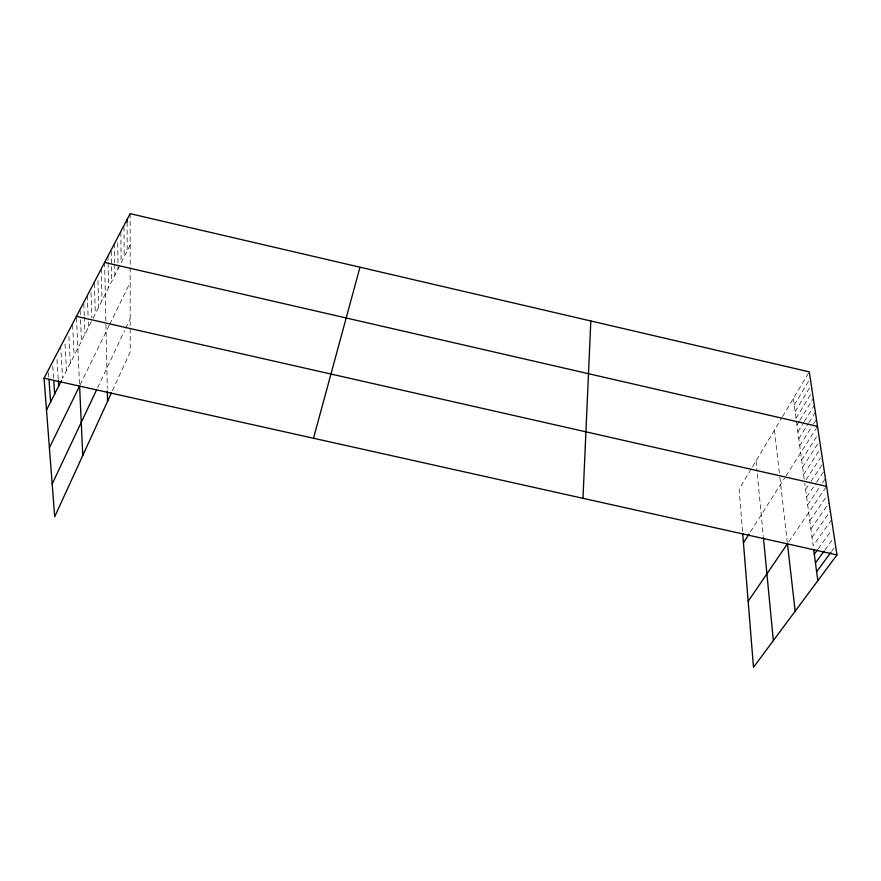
<?xml version="1.0" encoding="UTF-8"?>
<svg xmlns="http://www.w3.org/2000/svg" width="881" height="881" viewBox="0 0 881 881"><rect width="100%" height="100%" fill="white"/><g stroke="black" fill="none" stroke-linecap="round" stroke-linejoin="round"><path stroke-width="0.66" stroke-dasharray="4.41 3.3" d="M112.427 390.746L130.212 351.926L130.201 328.195M97.527 387.882L124.551 330.661M125.686 328.261L130.19 318.713M80.171 384.777L109.222 325.32M109.74 324.263L130.179 282.438M91.349 321.609L62.617 378.301L60.767 347.731M93.056 318.228L119.871 265.335M130.157 245.039L121.104 262.89L120.873 232.76M751.207 468.967L739.115 489.164L742.694 533.567M752.572 466.677L781.91 417.638M782.537 416.581L809.287 371.87M794.288 404.941L810.278 378.401M795.169 411.548L810.575 386.164M796.072 418.222L811.577 392.86M796.975 424.983L799.1 421.525M799.816 420.369L813.306 398.476M797.889 431.822L803.615 422.605M804.331 421.448L814.341 405.315M798.814 438.738L808.185 423.761M808.901 422.616L815.388 412.253M799.75 445.731L812.822 425.016M813.548 423.871L816.456 419.268M750.436 531.827L784.575 478.174M785.885 476.092L817.524 426.36M801.655 459.97L818.614 433.54M802.624 467.216L819.704 440.808M803.615 474.551L820.817 448.176M806.115 479.682L820.442 457.922M805.608 489.495L810.168 482.623M810.927 481.478L823.085 463.164M806.633 497.093L815.817 483.383M816.588 482.237L824.242 470.806M807.657 504.791L819.495 487.292M822.447 482.92L825.409 478.537M788.836 541.705L826.587 486.378M809.793 520.715L827.072 495.64M810.894 528.952L829.076 502.831M812.007 537.3L830.343 511.222M831.631 519.724L813.141 545.746L804.771 483.229M818.174 548.896L831.378 530.505M824.858 550.03L832.688 539.238M831.642 551.319L834.01 548.092M793.418 398.41L804.276 479.506M774.454 430.093L779.718 476.114M779.85 477.271L787.306 542.443M756.019 460.906L757.032 471.335M757.286 473.956L763.298 536.364M48.488 372.729L48.873 378.048M52.761 366.055L53.664 379.348M56.957 359.492L58.245 379.436M64.996 344.042L66.504 370.615M68.938 336.476L70.348 363.049M72.627 325.034L74.136 355.572M76.471 317.667L79.543 384.722M80.16 310.619L80.325 314.594M80.556 319.902L81.448 341.134M83.794 303.659L84.257 315.596M84.312 316.918L84.983 334.163M87.34 295.465L88.1 316.675M88.287 321.972L88.474 327.269M91.018 292.668L91.833 317.821M94.421 283.319L95.324 313.757M97.978 280.676L98.694 307.117M101.26 268.87L102.009 300.575M104.63 262.428L105.874 321.928M105.929 324.406L107.273 388.345M107.956 256.063L108.055 261.569M108.077 262.945L108.528 287.702M111.259 251.162L111.733 281.391M114.486 243.574L114.739 262.802M114.75 264.168L114.893 275.147M117.757 242.936L118.021 268.991M124.001 226.78L124.166 256.878M127.095 222.232L127.172 250.92M130.146 213.665L130.168 266.502M130.168 267.747L130.19 325.507"/><path stroke-width="1.32" d="M582.98 498.316L590.821 320.981M313.504 438.253L359.988 267.207M111.458 392.86L54.699 516.773L44.05 378.191L130.146 213.665L809.287 371.87L836.95 554.92L753.486 667.335L742.694 533.567M52.177 483.933L96.469 390.129M49.402 447.746L79.598 385.955L82.77 455.499M46.506 410.083L61.483 380.526M743.443 542.817L749.026 534.04M748.156 601.305L787.449 543.731L795.169 611.194M814.286 554.303L817.403 549.975M815.454 562.981L824.065 551.11M816.632 571.769L830.849 552.398M44.05 378.191L836.95 554.92M76.416 316.345L826.587 486.378M104.63 262.428L817.524 426.36M813.637 549.414L817.821 580.678M763.42 537.575L773.342 640.586M48.973 379.381L50.613 401.967M53.763 380.68L54.666 393.972M58.322 380.768L58.664 386.076M107.328 390.966L107.548 401.406M127.084 219.501L127.095 222.232"/></g></svg>
